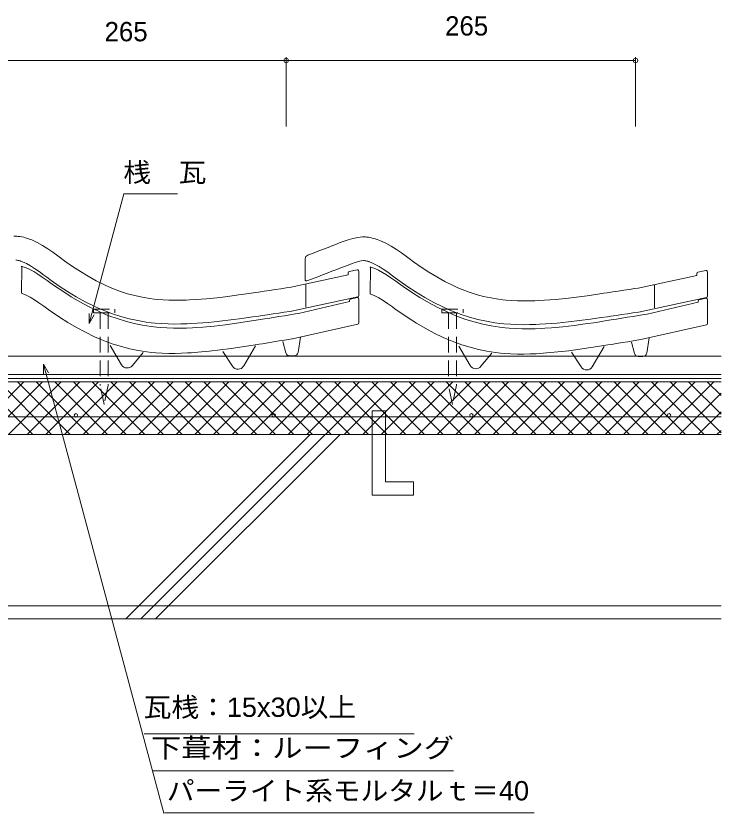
# Model space of a CAD drawing. Units: millimetres, scale not verified. Extents: x -704 to 704, y -293 to 312.
# Drawn here: x 169 to 704, y -293 to 312 of the extents above; entities that cross this region are included whole.
import ezdxf
from ezdxf.enums import TextEntityAlignment as Align

# ---------------------------------------------------------------- set-up
doc = ezdxf.new("R2010")
doc.units = ezdxf.units.MM
doc.header["$LTSCALE"] = 10
doc.linetypes.add('DASHED1', pattern=[1.8, 1.2, -0.6])
doc.linetypes.add('DASHED3', pattern=[4, 3, -1])
for name, color, linetype, lineweight in [('0-0_LAYER001', 4, 'Continuous', 18), ('0-1_LAYER003', 7, 'Continuous', 18), ('0-2_LAYER004', 2, 'Continuous', 18), ('0-4_LAYER006', 1, 'Continuous', 18)]:
    doc.layers.add(name, color=color, linetype=linetype, lineweight=lineweight)
doc.styles.add('2', font='')
doc.styles.get('2').set_extended_font_data('2')

msp = doc.modelspace()

# ---------------------------------------------------------------- linework, layer by layer
at = {"layer": '0-0_LAYER001', "color": 2}
for p, q in [((373.64, 280.32), (373.64, 227.82)), ((638.64, 280.32), (638.64, 227.82)), ((108.64, 277.82), (373.64, 277.82)), ((373.64, 277.82), (638.64, 277.82)), ((189.61, 47.27), (280.87, -293.32)), ((265.84, -233.15), (470.66, -233.15)), ((281.64, -293.12), (535.45, -293.12))]:
    msp.add_line(p, q, dxfattribs=at)
at = {"layer": '0-0_LAYER001'}
for p, q in [((388, 111.55), (388, 127.27)), ((390.03, 130.12), (390.46, 130.29)), ((172.7, 121.52), (172.74, 121.52)), ((172.74, 121.52), (173.32, 121.4)), ((173.06, 121.43), (172.88, 101.25)), ((173.32, 121.4), (173.98, 121.23)), ((173.98, 121.23), (174.76, 121.01)), ((174.76, 121.01), (174.95, 120.95)), ((174.95, 120.95), (176.41, 120.42)), ((176.41, 120.42), (179.24, 119.15)), ((179.24, 119.15), (182.11, 117.59)), ((182.11, 117.59), (185.22, 115.67)), ((185.22, 115.67), (188.59, 113.4)), ((376.23, 105.64), (420.68, 115.29)), ((420.68, 116.75), (420.68, 115.29)), ((427.48, 118.97), (421.48, 117.73)), ((428.68, 117.99), (428.68, 99.41)), ((437.19, 120.99), (437.23, 120.99)), ((437.23, 120.99), (437.81, 120.87)), ((437.55, 120.9), (437.38, 100.72)), ((437.81, 120.87), (438.47, 120.7)), ((438.47, 120.7), (439.26, 120.48)), ((439.26, 120.48), (439.44, 120.42)), ((439.44, 120.42), (440.9, 119.89)), ((440.9, 119.89), (443.73, 118.62)), ((443.73, 118.62), (446.6, 117.06)), ((446.6, 117.06), (449.71, 115.14)), ((449.71, 115.14), (453.08, 112.87)), ((685.18, 116.22), (685.18, 114.76)), ((691.97, 118.44), (685.97, 117.2)), ((693.18, 117.46), (693.18, 98.88)), ((188.59, 113.4), (192.21, 110.86)), ((192.21, 110.86), (194.45, 109.29)), ((194.45, 109.29), (197.99, 106.82)), ((389.35, 110.62), (395.52, 112.95)), ((453.08, 112.87), (456.71, 110.33)), ((456.71, 110.33), (458.94, 108.76)), ((640.72, 105.11), (685.18, 114.76)), ((197.99, 106.82), (204.17, 102.66)), ((388.5, 90.76), (388.5, 107.96)), ((458.94, 108.76), (462.48, 106.29)), ((462.48, 106.29), (468.67, 102.13)), ((653, 90.23), (653, 107.43)), ((172.73, 101.38), (173.48, 101.11)), ((173.48, 101.11), (176.44, 99.78)), ((176.44, 99.78), (179.43, 98.16)), ((179.43, 98.16), (182.62, 96.19)), ((204.17, 102.66), (210.58, 98.58)), ((210.58, 98.58), (217.22, 94.65)), ((427.9, 98.44), (377.76, 87.56)), ((427.46, 97.93), (422.43, 96.79)), ((428.68, 78.67), (428.68, 96.95)), ((437.22, 100.85), (437.97, 100.58)), ((437.97, 100.58), (440.94, 99.25)), ((440.94, 99.25), (443.92, 97.63)), ((443.92, 97.63), (447.12, 95.66)), ((468.67, 102.13), (475.08, 98.05)), ((475.08, 98.05), (481.71, 94.12)), ((692.39, 97.91), (642.25, 87.03)), ((691.96, 97.4), (686.92, 96.26)), ((182.62, 96.19), (186.04, 93.89)), ((186.04, 93.89), (189.68, 91.34)), ((189.68, 91.34), (191.91, 89.76)), ((217.22, 94.65), (224.11, 90.92)), ((224.11, 90.92), (231.18, 87.5)), ((382.97, 85.81), (421.65, 94.86)), ((421.65, 95.82), (421.65, 94.86)), ((447.12, 95.66), (450.53, 93.36)), ((450.53, 93.36), (454.18, 90.81)), ((454.18, 90.81), (456.4, 89.23)), ((481.71, 94.12), (488.61, 90.39)), ((647.47, 85.28), (686.14, 94.33)), ((686.14, 95.29), (686.14, 94.33)), ((693.18, 78.14), (693.18, 96.42)), ((191.91, 89.76), (195.44, 87.31)), ((195.44, 87.31), (201.59, 83.17)), ((231.18, 87.5), (235.55, 85.61)), ((235.55, 85.61), (239.23, 84.14)), ((372.3, 84.16), (376.49, 84.85)), ((376.49, 84.85), (380.68, 85.55)), ((380.68, 85.55), (383.11, 85.95)), ((456.4, 89.23), (459.93, 86.78)), ((459.93, 86.78), (466.08, 82.64)), ((488.61, 90.39), (495.67, 86.97)), ((495.67, 86.97), (500.04, 85.08)), ((500.04, 85.08), (503.73, 83.61)), ((640.99, 84.32), (645.17, 85.02)), ((645.17, 85.02), (647.6, 85.42)), ((201.59, 83.17), (207.95, 79.12)), ((207.95, 79.12), (214.52, 75.23)), ((239.23, 84.14), (245.4, 81.93)), ((245.4, 81.93), (251.76, 79.98)), ((251.76, 79.98), (258.23, 78.32)), ((335.99, 78.42), (344.3, 79.64)), ((344.3, 79.64), (352.5, 80.92)), ((352.5, 80.92), (357.24, 81.68)), ((357.24, 81.68), (359.69, 82.08)), ((359.69, 82.08), (363.9, 82.77)), ((363.9, 82.77), (368.1, 83.46)), ((368.1, 83.46), (372.3, 84.16)), ((466.08, 82.64), (472.44, 78.59)), ((503.73, 83.61), (509.89, 81.4)), ((509.89, 81.4), (516.26, 79.45)), ((516.26, 79.45), (522.72, 77.79)), ((600.48, 77.89), (608.79, 79.11)), ((608.79, 79.11), (617, 80.39)), ((617, 80.39), (621.73, 81.15)), ((621.73, 81.15), (624.18, 81.55)), ((624.18, 81.55), (628.39, 82.24)), ((628.39, 82.24), (632.59, 82.93)), ((632.59, 82.93), (636.79, 83.63)), ((636.79, 83.63), (640.99, 84.32)), ((214.52, 75.23), (221.34, 71.54)), ((258.23, 78.32), (264.77, 76.97)), ((264.77, 76.97), (271.29, 75.95)), ((271.29, 75.95), (275.22, 75.49)), ((275.22, 75.49), (278.27, 75.21)), ((278.27, 75.21), (283.22, 74.89)), ((283.22, 74.89), (288.2, 74.73)), ((288.2, 74.73), (293.1, 74.72)), ((293.1, 74.72), (297.93, 74.82)), ((297.93, 74.82), (302.65, 75.02)), ((302.65, 75.02), (305.45, 75.19)), ((305.45, 75.19), (310.51, 75.54)), ((310.51, 75.54), (319.07, 76.33)), ((319.07, 76.33), (327.58, 77.3)), ((327.58, 77.3), (335.99, 78.42)), ((427.9, 77.7), (378.32, 66.63)), ((472.44, 78.59), (479.02, 74.7)), ((479.02, 74.7), (485.83, 71.01)), ((522.72, 77.79), (529.27, 76.44)), ((529.27, 76.44), (535.78, 75.42)), ((535.78, 75.42), (539.71, 74.96)), ((539.71, 74.96), (542.76, 74.68)), ((542.76, 74.68), (547.72, 74.36)), ((547.72, 74.36), (552.69, 74.2)), ((552.69, 74.2), (557.59, 74.19)), ((557.59, 74.19), (562.42, 74.29)), ((562.42, 74.29), (567.14, 74.49)), ((567.14, 74.49), (569.94, 74.66)), ((569.94, 74.66), (575, 75.01)), ((575, 75.01), (583.56, 75.8)), ((583.56, 75.8), (592.08, 76.77)), ((592.08, 76.77), (600.48, 77.89)), ((692.39, 77.17), (642.81, 66.1)), ((221.34, 71.54), (228.33, 68.16)), ((228.33, 68.16), (232.63, 66.29)), ((376.67, 66.36), (378.28, 66.63)), ((382.69, 56.2), (384.62, 67.81)), ((485.83, 71.01), (492.83, 67.63)), ((492.83, 67.63), (497.13, 65.76)), ((647.18, 55.67), (649.12, 67.28)), ((232.63, 66.29), (236.26, 64.85)), ((236.26, 64.85), (242.34, 62.67)), ((248.78, 46.92), (240.24, 61.45)), ((242.34, 62.67), (248.62, 60.75)), ((248.62, 60.75), (254.99, 59.11)), ((340.32, 60.45), (348.51, 61.74)), ((341.4, 45.99), (350.34, 61.24)), ((348.51, 61.74), (353.23, 62.5)), ((353.23, 62.5), (355.68, 62.9)), ((355.68, 62.9), (359.89, 63.58)), ((359.89, 63.58), (364.09, 64.27)), ((364.09, 64.27), (368.29, 64.97)), ((368.29, 64.97), (372.48, 65.66)), ((373.39, 55.94), (371.14, 64.51)), ((372.48, 65.66), (376.67, 66.36)), ((497.13, 65.76), (500.75, 64.32)), ((500.75, 64.32), (506.84, 62.14)), ((513.27, 46.39), (504.73, 60.92)), ((506.84, 62.14), (513.12, 60.22)), ((604.81, 59.92), (613, 61.21)), ((605.89, 45.46), (614.83, 60.71)), ((613, 61.21), (617.73, 61.97)), ((617.73, 61.97), (620.18, 62.37)), ((620.18, 62.37), (624.38, 63.05)), ((624.38, 63.05), (628.58, 63.74)), ((628.58, 63.74), (632.78, 64.44)), ((632.78, 64.44), (636.97, 65.13)), ((637.88, 55.41), (635.63, 63.98)), ((636.97, 65.13), (641.16, 65.83)), ((641.16, 65.83), (642.78, 66.1)), ((254.99, 59.11), (261.45, 57.78)), ((256.94, 46.27), (265.25, 56.34)), ((261.45, 57.78), (267.88, 56.77)), ((267.88, 56.77), (271.74, 56.32)), ((271.74, 56.32), (274.74, 56.04)), ((274.74, 56.04), (279.64, 55.73)), ((279.64, 55.73), (284.55, 55.57)), ((284.55, 55.57), (289.4, 55.56)), ((289.4, 55.56), (294.18, 55.66)), ((294.18, 55.66), (298.86, 55.86)), ((298.86, 55.86), (301.64, 56.02)), ((301.64, 56.02), (306.67, 56.38)), ((306.67, 56.38), (315.18, 57.16)), ((315.18, 57.16), (323.66, 58.13)), ((323.66, 58.13), (332.03, 59.24)), ((332.89, 45.8), (325.56, 57.11)), ((332.03, 59.24), (340.32, 60.45)), ((513.12, 60.22), (519.49, 58.58)), ((519.49, 58.58), (525.94, 57.25)), ((521.44, 45.74), (529.74, 55.81)), ((525.94, 57.25), (532.37, 56.24)), ((532.37, 56.24), (536.23, 55.79)), ((536.23, 55.79), (539.23, 55.51)), ((539.23, 55.51), (544.13, 55.2)), ((544.13, 55.2), (549.04, 55.04)), ((549.04, 55.04), (553.89, 55.03)), ((553.89, 55.03), (558.67, 55.13)), ((558.67, 55.13), (563.36, 55.33)), ((563.36, 55.33), (566.13, 55.49)), ((566.13, 55.49), (571.16, 55.85)), ((571.16, 55.85), (579.68, 56.63)), ((579.68, 56.63), (588.15, 57.6)), ((588.15, 57.6), (596.53, 58.71)), ((597.38, 45.27), (590.06, 56.58)), ((596.53, 58.71), (604.81, 59.92)), ((379.73, 53.69), (376.31, 53.69)), ((644.22, 53.16), (640.81, 53.16))]:
    msp.add_line(p, q, dxfattribs=at)
at = {"layer": '0-0_LAYER001', "color": 2, "linetype": 'DASHED1'}
for p, q in [((232.57, 86.21), (232.57, 31.06)), ((238.57, 86.21), (238.57, 31.31)), ((496.85, 86.21), (496.85, 31.06)), ((502.85, 86.21), (502.85, 31.31)), ((235.52, 16.8), (232.57, 31.06)), ((238.57, 31.31), (235.52, 16.8)), ((499.8, 16.8), (496.85, 31.06)), ((502.85, 31.31), (499.8, 16.8))]:
    msp.add_line(p, q, dxfattribs=at)
at = {"layer": '0-0_LAYER001', "color": 2}
for points in [[(224.28, 78.29), (250.6, 176.54), (291.1, 176.54)], [(228.03, 84.79), (224.28, 78.29), (224.28, 85.79)], [(189.61, 39.77), (189.61, 47.27), (193.36, 40.77)]]:
    msp.add_lwpolyline(points, dxfattribs=at)
at = {"layer": '0-0_LAYER001'}
for points in [[(167.11, 144.48), (169.27, 144.45), (170.12, 144.39), (171.59, 144.22), (173.05, 143.98), (174.5, 143.66), (175.94, 143.28), (177.37, 142.85), (178.19, 142.57), (180.69, 141.62), (184.84, 139.69), (188.85, 137.45), (192.73, 134.96), (196.54, 132.33), (200.31, 129.61), (202.49, 128.02), (205.82, 125.64), (211.62, 121.62), (217.49, 117.76), (223.46, 114.11), (229.56, 110.7), (235.8, 107.57), (239.5, 105.91), (242.56, 104.64), (247.92, 102.64), (253.38, 100.88), (258.91, 99.38)], [(390.46, 130.29), (391.27, 130.59), (394.82, 131.93), (398.38, 133.28), (401.95, 134.65), (405.53, 136.03), (409.14, 137.44), (411.24, 138.28), (413.32, 139.11), (416.93, 140.51), (420.56, 141.79), (424.22, 142.86), (427.9, 143.61), (431.61, 143.95), (433.76, 143.92), (434.61, 143.86), (436.08, 143.69), (437.54, 143.45), (438.99, 143.13), (440.43, 142.75), (441.86, 142.32), (442.68, 142.04), (445.18, 141.09), (449.34, 139.16), (453.34, 136.92), (457.23, 134.43), (461.04, 131.8), (464.8, 129.08), (466.98, 127.49), (470.32, 125.11), (476.11, 121.09), (481.98, 117.23), (487.95, 113.58), (494.05, 110.17), (500.3, 107.04), (503.99, 105.38), (507.05, 104.11), (512.41, 102.11), (517.87, 100.35), (523.4, 98.85)], [(168.43, 126.47), (169.04, 126.4), (169.63, 126.3), (170.3, 126.15), (171.03, 125.96), (171.88, 125.7), (172.13, 125.62), (173.69, 125.03), (176.64, 123.66), (179.6, 122), (182.76, 119.97), (186.15, 117.63), (189.75, 115.03), (191.96, 113.42), (195.45, 110.92), (201.54, 106.7), (207.85, 102.56), (214.37, 98.57), (221.13, 94.79), (228.08, 91.31), (232.35, 89.39), (235.96, 87.89), (242.01, 85.63), (248.26, 83.62), (254.61, 81.9)], [(395.56, 112.97), (397.62, 113.75), (401.19, 115.1), (404.78, 116.46), (408.4, 117.84), (412.06, 119.26), (415.73, 120.7), (417.89, 121.55), (419.91, 122.36), (423.18, 123.63), (426.08, 124.65), (428.55, 125.37), (430.54, 125.78), (432.32, 125.94), (433, 125.93), (432.92, 125.94), (433.54, 125.87), (434.13, 125.77), (434.79, 125.62), (435.53, 125.43), (436.38, 125.17), (436.62, 125.09), (438.18, 124.5), (441.13, 123.13), (444.09, 121.47), (447.26, 119.44), (450.64, 117.1), (454.25, 114.5), (456.45, 112.89), (459.94, 110.39), (466.04, 106.17), (472.34, 102.03), (478.86, 98.04), (485.63, 94.26), (492.57, 90.78), (496.84, 88.86), (500.45, 87.36), (506.51, 85.1), (512.75, 83.09), (519.1, 81.37)], [(258.91, 99.38), (264.51, 98.14), (270.16, 97.17), (273.45, 96.74), (275.96, 96.47), (280.32, 96.13), (284.68, 95.93), (289.04, 95.86), (293.41, 95.89), (297.78, 96.02), (300.31, 96.13), (305.03, 96.4), (313.17, 97.03), (321.29, 97.84), (329.4, 98.81), (337.49, 99.88), (345.58, 101.03), (350.26, 101.72), (352.7, 102.08), (356.89, 102.7), (361.09, 103.33), (365.28, 103.97), (369.48, 104.6), (373.67, 105.24), (376.1, 105.61)], [(523.4, 98.85), (529, 97.61), (534.65, 96.64), (537.94, 96.21), (540.46, 95.94), (544.81, 95.6), (549.17, 95.4), (553.54, 95.33), (557.9, 95.36), (562.27, 95.49), (564.8, 95.6), (569.53, 95.87), (577.67, 96.5), (585.79, 97.31), (593.89, 98.28), (601.99, 99.35), (610.07, 100.5), (614.75, 101.19), (617.19, 101.55), (621.39, 102.17), (625.58, 102.8), (629.78, 103.44), (633.97, 104.07), (638.16, 104.71), (640.6, 105.08)], [(254.61, 81.9), (261.04, 80.47), (267.46, 79.37), (271.32, 78.87), (274.31, 78.55), (279.2, 78.16), (284.11, 77.94), (288.96, 77.86), (293.74, 77.89), (298.43, 78.03), (301.21, 78.15), (306.24, 78.44), (314.77, 79.1), (323.25, 79.95), (331.64, 80.94), (339.94, 82.05), (348.15, 83.21), (352.89, 83.91), (355.34, 84.27), (359.56, 84.9), (363.77, 85.53), (367.98, 86.17), (372.18, 86.81), (376.38, 87.44), (377.99, 87.69)], [(519.1, 81.37), (525.54, 79.94), (531.95, 78.84), (535.81, 78.34), (538.8, 78.02), (543.7, 77.63), (548.61, 77.41), (553.45, 77.33), (558.24, 77.36), (562.92, 77.5), (565.7, 77.62), (570.73, 77.91), (579.26, 78.57), (587.74, 79.42), (596.14, 80.41), (604.44, 81.52), (612.64, 82.68), (617.38, 83.38), (619.84, 83.74), (624.05, 84.37), (628.26, 85), (632.47, 85.64), (636.67, 86.28), (640.87, 86.91), (642.49, 87.16)]]:
    msp.add_lwpolyline(points, dxfattribs=at)
at = {"layer": '0-0_LAYER001', "color": 2, "linetype": 'DASHED1'}
for points in [[(227.57, 89.21), (243.57, 89.21), (243.57, 86.21)], [(227.57, 89.21), (227.57, 86.21), (243.57, 86.21)], [(491.85, 89.21), (507.85, 89.21), (507.85, 86.21)], [(491.85, 89.21), (491.85, 86.21), (507.85, 86.21)]]:
    msp.add_lwpolyline(points, dxfattribs=at)
at = {"layer": '0-0_LAYER001', "color": 2}
for centre in [(373.64, 277.82), (373.64, 277.82), (638.64, 277.82)]:
    msp.add_circle(centre, 1.7, dxfattribs=at)
at = {"layer": '0-0_LAYER001'}
for centre, radius, start, end in [((391.1, 127.32), 3, 110.94902, 178.7), ((421.68, 116.75), 1, 101.73308, 180), ((427.68, 117.99), 1, 0, 101.73308), ((686.18, 116.22), 1, 101.73308, 180), ((692.18, 117.46), 1, 0, 101.73308), ((389, 111.55), 1, 180, 290.73166), ((427.68, 96.95), 1, 0, 102.72435), ((427.68, 99.41), 1, 282.24497, 0), ((692.18, 96.42), 1, 0, 102.72435), ((692.18, 98.88), 1, 282.24497, 0), ((422.65, 95.82), 1, 102.72435, 180), ((687.14, 95.29), 1, 102.72435, 180), ((427.68, 78.67), 1, 282.58296, 0), ((692.18, 78.14), 1, 282.58296, 0), ((376.29, 56.7), 3, 194.67639, 270), ((379.73, 56.69), 3, 270, 350.53767), ((640.78, 56.17), 3, 194.67639, 270), ((644.22, 56.16), 3, 270, 350.53767), ((253.09, 49.45), 5, 210.42578, 320.47001), ((337.09, 48.52), 5, 212.93986, 329.61716), ((517.58, 48.92), 5, 210.42578, 320.47001), ((601.58, 47.99), 5, 212.93986, 329.61716)]:
    msp.add_arc(centre, radius, start, end, dxfattribs=at)
at = {"layer": '0-1_LAYER003'}
for p, q in [((373.64, 279.52), (373.64, 227.82)), ((638.64, 279.52), (638.64, 227.82)), ((189.61, 47.27), (189.61, 39.77)), ((189.61, 47.27), (193.36, 40.77)), ((-289.43, 36.45), (703.55, 36.45)), ((703.55, 33.97), (-256.66, 33.97)), ((-331.09, -6.03), (703.55, -6.03)), ((391.95, -6.03), (251.95, -146.03)), ((263.26, -146.03), (403.26, -6.03)), ((274.58, -146.03), (414.58, -6.03)), ((703.55, -136.03), (-321.09, -136.03)), ((265.84, -233.15), (470.66, -233.15))]:
    msp.add_line(p, q, dxfattribs=at)
for points in [[(-379.66, 277.82), (-381.36, 277.82), (638.64, 277.82)], [(224.28, 78.29), (250.6, 176.54), (291.1, 176.54)], [(224.28, 85.79), (224.28, 78.29), (228.03, 84.79)], [(-289.43, 53.45), (-289.43, 39.45), (703.55, 39.45)], [(703.55, 53.45), (-289.43, 53.45), (-289.43, 39.45)], [(189.61, 47.27), (280.87, -293.32), (535.45, -293.12)], [(-321.09, -136.03), (-321.09, -146.03), (703.55, -146.03)]]:
    msp.add_lwpolyline(points, dxfattribs=at)
msp.add_lwpolyline([(438.93, 12.01), (448.93, 12.01), (448.93, -42.01), (470.3, -42.01), (470.3, -52.01), (438.93, -52.01)], close=True, dxfattribs=at)
at = {"layer": '0-2_LAYER004'}
for p, q in [((-289.43, 39.45), (703.55, 39.45)), ((-256.09, 33.97), (703.55, 33.97)), ((391.95, -6.03), (251.95, -146.03)), ((403.26, -6.03), (263.26, -146.03)), ((414.58, -6.03), (274.58, -146.03))]:
    msp.add_line(p, q, dxfattribs=at)
at = {"layer": '0-2_LAYER004', "linetype": 'DASHED3'}
msp.add_line((-289.43, 36.45), (703.55, 36.45), dxfattribs=at)
at = {"layer": '0-2_LAYER004', "color": 3}
msp.add_line((-241.32, 7.33), (703.55, 7.33), dxfattribs=at)
at = {"layer": '0-2_LAYER004', "linetype": 'DASHED1'}
for p, q in [((448.93, 12.01), (438.93, 12.01)), ((438.93, 12.01), (438.93, -52.01)), ((448.93, 12.01), (448.93, -42.01)), ((448.93, -42.01), (470.3, -42.01)), ((470.3, -42.01), (470.3, -52.01)), ((438.93, -52.01), (470.3, -52.01)), ((-321.09, -136.03), (703.55, -136.03))]:
    msp.add_line(p, q, dxfattribs=at)
at = {"layer": '0-2_LAYER004', "color": 7}
for p, q in [((272.3, -261.37), (500.47, -261.37)), ((535.45, -293.12), (561.9, -293.12))]:
    msp.add_line(p, q, dxfattribs=at)
at = {"layer": '0-2_LAYER004'}
msp.add_lwpolyline([(-331.09, -136.03), (-321.09, -136.03), (-321.09, -146.03), (703.55, -146.03)], dxfattribs=at)
at = {"layer": '0-2_LAYER004', "color": 3}
for centre in [(214.15, 8.56), (364.15, 8.56), (514.15, 8.56), (664.15, 8.56)]:
    msp.add_circle(centre, 1.3, dxfattribs=at)
at = {"layer": '0-4_LAYER006', "color": 2}
for p, q in [((-289.43, 53.45), (703.55, 53.45)), ((-331.09, -6.03), (703.55, -6.03))]:
    msp.add_line(p, q, dxfattribs=at)
at = {"layer": '0-4_LAYER006'}
for p, q in [((134.69, -6.03), (174.69, 33.97)), ((141.57, 33.97), (181.57, -6.03)), ((148.83, -6.03), (188.83, 33.97)), ((155.71, 33.97), (195.71, -6.03)), ((162.97, -6.03), (202.97, 33.97)), ((169.85, 33.97), (209.85, -6.03)), ((177.12, -6.03), (217.12, 33.97)), ((184, 33.97), (224, -6.03)), ((191.26, -6.03), (231.26, 33.97)), ((198.14, 33.97), (238.14, -6.03)), ((205.4, -6.03), (245.4, 33.97)), ((212.28, 33.97), (252.28, -6.03)), ((219.54, -6.03), (259.54, 33.97)), ((226.42, 33.97), (266.42, -6.03)), ((233.68, -6.03), (273.68, 33.97)), ((240.57, 33.97), (280.57, -6.03)), ((247.83, -6.03), (287.83, 33.97)), ((254.71, 33.97), (294.71, -6.03)), ((261.97, -6.03), (301.97, 33.97)), ((268.85, 33.97), (308.85, -6.03)), ((276.11, -6.03), (316.11, 33.97)), ((282.99, 33.97), (322.99, -6.03)), ((290.25, -6.03), (330.25, 33.97)), ((297.13, 33.97), (337.13, -6.03)), ((304.39, -6.03), (344.39, 33.97)), ((311.28, 33.97), (351.28, -6.03)), ((318.54, -6.03), (358.54, 33.97)), ((325.42, 33.97), (365.42, -6.03)), ((332.68, -6.03), (372.68, 33.97)), ((339.56, 33.97), (379.56, -6.03)), ((346.82, -6.03), (386.82, 33.97)), ((353.7, 33.97), (393.7, -6.03)), ((360.96, -6.03), (400.96, 33.97)), ((367.84, 33.97), (407.84, -6.03)), ((375.11, -6.03), (415.11, 33.97)), ((381.99, 33.97), (421.99, -6.03)), ((389.25, -6.03), (429.25, 33.97)), ((396.13, 33.97), (436.13, -6.03)), ((403.39, -6.03), (443.39, 33.97)), ((410.27, 33.97), (450.27, -6.03)), ((417.53, -6.03), (457.53, 33.97)), ((424.41, 33.97), (464.41, -6.03)), ((431.67, -6.03), (471.67, 33.97)), ((438.56, 33.97), (478.56, -6.03)), ((445.82, -6.03), (485.82, 33.97)), ((452.7, 33.97), (492.7, -6.03)), ((459.96, -6.03), (499.96, 33.97)), ((466.84, 33.97), (506.84, -6.03)), ((474.1, -6.03), (514.1, 33.97)), ((480.98, 33.97), (520.98, -6.03)), ((488.24, -6.03), (528.24, 33.97)), ((495.12, 33.97), (535.12, -6.03)), ((502.38, -6.03), (542.38, 33.97)), ((509.27, 33.97), (549.27, -6.03)), ((516.53, -6.03), (556.53, 33.97)), ((523.41, 33.97), (563.41, -6.03)), ((530.67, -6.03), (570.67, 33.97)), ((537.55, 33.97), (577.55, -6.03)), ((544.81, -6.03), (584.81, 33.97)), ((551.69, 33.97), (591.69, -6.03)), ((558.95, -6.03), (598.95, 33.97)), ((565.83, 33.97), (605.83, -6.03)), ((573.09, -6.03), (613.09, 33.97)), ((579.98, 33.97), (619.98, -6.03)), ((587.24, -6.03), (627.24, 33.97)), ((594.12, 33.97), (634.12, -6.03)), ((601.38, -6.03), (641.38, 33.97)), ((608.26, 33.97), (648.26, -6.03)), ((615.52, -6.03), (655.52, 33.97)), ((622.4, 33.97), (662.4, -6.03)), ((629.66, -6.03), (669.66, 33.97)), ((636.55, 33.97), (676.55, -6.03)), ((643.81, -6.03), (683.81, 33.97)), ((650.69, 33.97), (690.69, -6.03)), ((657.95, -6.03), (697.95, 33.97)), ((664.83, 33.97), (703.55, -4.74)), ((678.97, 33.97), (703.55, 9.4)), ((693.11, 33.97), (703.55, 23.54)), ((672.09, -6.03), (703.55, 25.43)), ((686.23, -6.03), (703.55, 11.29)), ((700.37, -6.03), (703.55, -2.85))]:
    msp.add_line(p, q, dxfattribs=at)

# ---------------------------------------------------------------- texts
at = {"layer": '0-2_LAYER004', "color": 7, "style": '2'}
for p in [(494.2, 292.39), (235.85, 288.04)]:
    msp.add_text('265', height=14.66, dxfattribs=at).set_placement(p, align=Align.BOTTOM_LEFT)
for s, width, p in [('桟\u3000瓦', 1.05, (250.11, 181.21)), ('瓦桟：15x30以上', 1.05, (265.59, -224.73)), ('下葺材：ルーフィング', 1.15, (271.03, -255.61)), ('パーライト系モルタルｔ＝40', 1.05, (283.08, -288.09))]:
    msp.add_text(s, height=14.66, dxfattribs=dict(at, width=width)).set_placement(p, align=Align.BOTTOM_LEFT)

doc.saveas('drawing.dxf')
